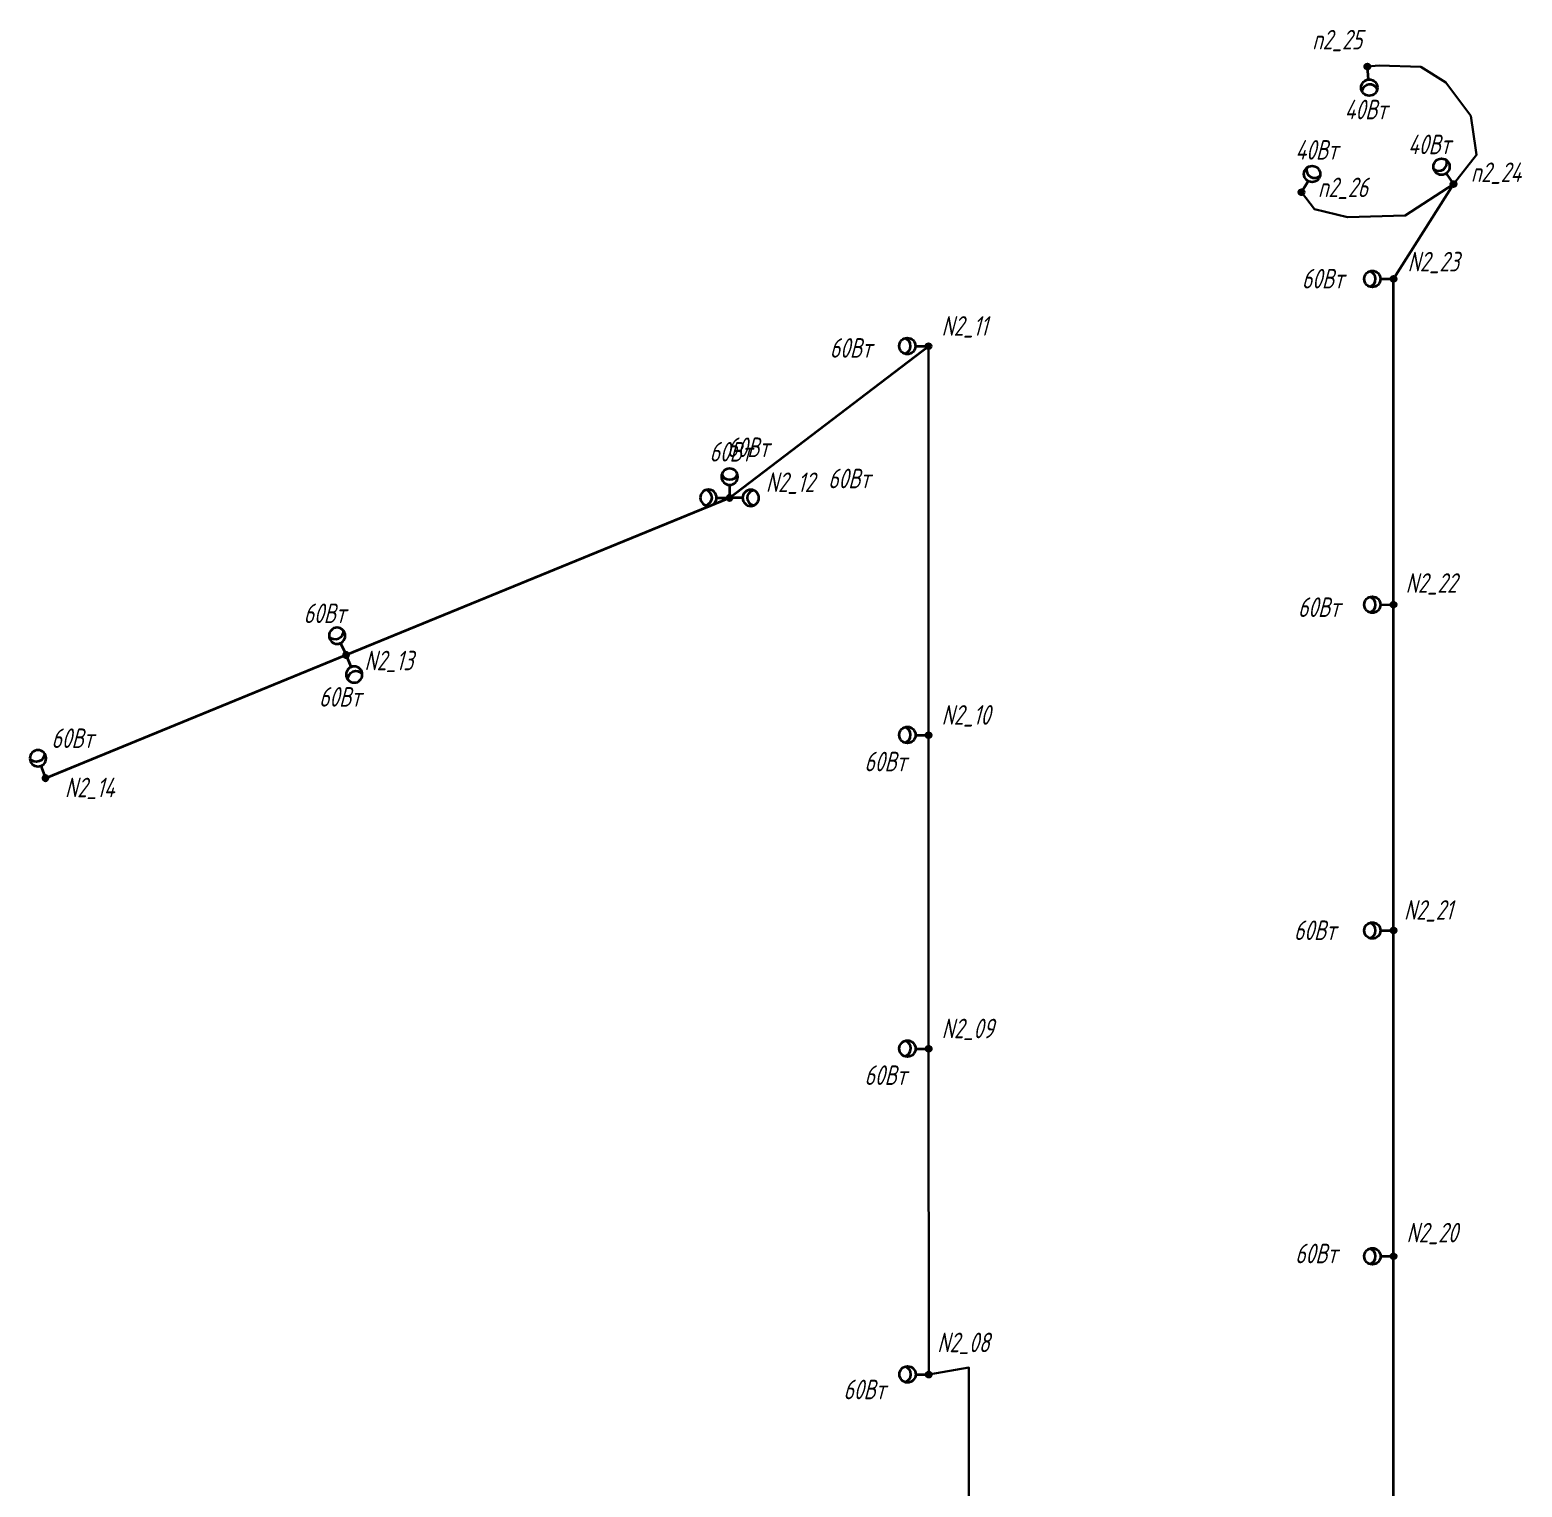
# Model space of a CAD drawing. Header units: millimetres. Extents: x 103153592 to 103552214, y 104936672 to 105182102.
# Drawn here: x 103345475 to 103460041, y 105070277 to 105182102 of the extents above; entities that cross this region are included whole.
import ezdxf

# ---------------------------------------------------------------- set-up
doc = ezdxf.new("R2010")
doc.units = ezdxf.units.MM
for name, color, linetype, lineweight in [('ЭО_Воздушная линия', 10, 'Continuous', 35), ('ЭО_Кабельная линия', 3, 'ID_N', 30), ('ЭО_Пл_Опора', 10, 'Continuous', 35), ('ЭО_Пл_Опора_Светильники', 10, 'Continuous', 35), ('ЭО_Пл_Светильники', 10, 'Continuous', 25), ('ЭО_Пл_Светильники_Текст', 10, 'Continuous', 20)]:
    doc.layers.add(name, color=color, linetype=linetype, lineweight=lineweight)
doc.styles.add('ПБГС', font='simplex.shx', dxfattribs={"width": 0.8, "oblique": 15})
doc.linetypes.add('ID_N', pattern='A,0,3,-3,["N",ПБГС,S=1.2,R=0,X=-1,Y=-0.5],-3,6', length=15)

# ---------------------------------------------------------------- blocks, each defined once
blk = doc.blocks.new('промежуточная')
h = blk.add_hatch(color=255)
edge = h.paths.add_edge_path()
edge.add_arc((0, 0), 0.833, 0, 360)
at = {"lineweight": 30}
blk.add_circle((0, 0), 0.833, dxfattribs=at)
blk = doc.blocks.new('*U72')
at = {"layer": 'ЭО_Пл_Светильники'}
blk.add_line((0, 2), (0, 0), dxfattribs=at)
at = {"layer": 'ЭО_Пл_Светильники', "linetype": 'ByBlock', "xscale": 250, "yscale": 250, "zscale": 250}
blk.add_blockref('промежуточная', (0, 0), dxfattribs=at)
at = {"style": 'ПБГС', "oblique": 15, "width": 0.7, "flags": 1}
blk.add_attdef('NAME', (0, -6), '', height=3.5, dxfattribs=at)
at = {"layer": 'ЭО_Пл_Светильники_Текст', "style": 'ПБГС', "oblique": 15, "width": 0.7}
blk.add_attdef('N_PYLON', (1334, 164), '', height=1500, dxfattribs=at)
at = {"layer": 'ЭО_Пл_Светильники_Текст', "style": 'ПБГС', "oblique": 15, "width": 0.7, "flags": 1}
for tag, p in [('TYPE', (0, 0)), ('MANUFACTURER', (0, -12)), ('SPECIFICATION_SECTION', (0, -18)), ('POWER', (0, -24)), ('GROUP', (0, -30))]:
    blk.add_attdef(tag, p, '', height=3.5, dxfattribs=at)
blk = doc.blocks.new('*U85')
at = {"layer": 'ЭО_Пл_Светильники'}
blk.add_line((0, 2), (0, 0), dxfattribs=at)
at = {"layer": 'ЭО_Пл_Светильники', "linetype": 'ByBlock', "xscale": 250, "yscale": 250, "zscale": 250}
blk.add_blockref('промежуточная', (0, 0), dxfattribs=at)
at = {"style": 'ПБГС', "oblique": 15, "width": 0.7, "flags": 1}
blk.add_attdef('NAME', (0, -6), '', height=3.5, dxfattribs=at)
at = {"layer": 'ЭО_Пл_Светильники_Текст', "style": 'ПБГС', "oblique": 15, "width": 0.7}
blk.add_attdef('N_PYLON', (657, 1719), '', height=1500, dxfattribs=at)
at = {"layer": 'ЭО_Пл_Светильники_Текст', "style": 'ПБГС', "oblique": 15, "width": 0.7, "flags": 1}
for tag, p in [('TYPE', (0, 0)), ('MANUFACTURER', (0, -12)), ('SPECIFICATION_SECTION', (0, -18)), ('POWER', (0, -24)), ('GROUP', (0, -30))]:
    blk.add_attdef(tag, p, '', height=3.5, dxfattribs=at)
blk = doc.blocks.new('*U60')
at = {"layer": 'ЭО_Пл_Светильники'}
blk.add_line((0, 2), (0, 0), dxfattribs=at)
at = {"layer": 'ЭО_Пл_Светильники', "linetype": 'ByBlock', "xscale": 250, "yscale": 250, "zscale": 250}
blk.add_blockref('промежуточная', (0, 0), dxfattribs=at)
at = {"style": 'ПБГС', "oblique": 15, "width": 0.7, "flags": 1}
blk.add_attdef('NAME', (0, -6), '', height=3.5, dxfattribs=at)
at = {"layer": 'ЭО_Пл_Светильники_Текст', "style": 'ПБГС', "oblique": 15, "width": 0.7, "flags": 1}
for tag, p in [('TYPE', (0, 0)), ('MANUFACTURER', (0, -12)), ('SPECIFICATION_SECTION', (0, -18)), ('POWER', (0, -24)), ('GROUP', (0, -30))]:
    blk.add_attdef(tag, p, '', height=3.5, dxfattribs=at)
at = {"layer": 'ЭО_Пл_Светильники_Текст', "style": 'ПБГС', "oblique": 15, "width": 0.7}
blk.add_attdef('N_PYLON', (1495, -1472), '', height=1500, dxfattribs=at)
blk = doc.blocks.new('*U61')
at = {"layer": 'ЭО_Пл_Светильники'}
blk.add_line((0, 2), (0, 0), dxfattribs=at)
at = {"layer": 'ЭО_Пл_Светильники', "linetype": 'ByBlock', "xscale": 250, "yscale": 250, "zscale": 250}
blk.add_blockref('промежуточная', (0, 0), dxfattribs=at)
at = {"style": 'ПБГС', "oblique": 15, "width": 0.7, "flags": 1}
blk.add_attdef('NAME', (0, -6), '', height=3.5, dxfattribs=at)
at = {"layer": 'ЭО_Пл_Светильники_Текст', "style": 'ПБГС', "oblique": 15, "width": 0.7, "flags": 1}
for tag, p in [('TYPE', (0, 0)), ('MANUFACTURER', (0, -12)), ('SPECIFICATION_SECTION', (0, -18)), ('POWER', (0, -24)), ('GROUP', (0, -30))]:
    blk.add_attdef(tag, p, '', height=3.5, dxfattribs=at)
at = {"layer": 'ЭО_Пл_Светильники_Текст', "style": 'ПБГС', "oblique": 15, "width": 0.7}
blk.add_attdef('N_PYLON', (1405, -1176), '', height=1500, dxfattribs=at)
blk = doc.blocks.new('*U100')
at = {"layer": 'ЭО_Пл_Светильники'}
blk.add_line((0, 2), (0, 0), dxfattribs=at)
at = {"layer": 'ЭО_Пл_Светильники', "linetype": 'ByBlock', "xscale": 250, "yscale": 250, "zscale": 250}
blk.add_blockref('промежуточная', (0, 0), dxfattribs=at)
at = {"style": 'ПБГС', "oblique": 15, "width": 0.7, "flags": 1}
blk.add_attdef('NAME', (0, -6), '', height=3.5, dxfattribs=at)
at = {"layer": 'ЭО_Пл_Светильники_Текст', "style": 'ПБГС', "oblique": 15, "width": 0.7}
blk.add_attdef('N_PYLON', (2780, 449), '', height=1500, dxfattribs=at)
at = {"layer": 'ЭО_Пл_Светильники_Текст', "style": 'ПБГС', "oblique": 15, "width": 0.7, "flags": 1}
for tag, p in [('TYPE', (0, 0)), ('MANUFACTURER', (0, -12)), ('SPECIFICATION_SECTION', (0, -18)), ('POWER', (0, -24)), ('GROUP', (0, -30))]:
    blk.add_attdef(tag, p, '', height=3.5, dxfattribs=at)
blk = doc.blocks.new('*U101')
at = {"layer": 'ЭО_Пл_Светильники'}
blk.add_line((0, 2), (0, 0), dxfattribs=at)
at = {"layer": 'ЭО_Пл_Светильники', "linetype": 'ByBlock', "xscale": 250, "yscale": 250, "zscale": 250}
blk.add_blockref('промежуточная', (0, 0), dxfattribs=at)
at = {"style": 'ПБГС', "oblique": 15, "width": 0.7, "flags": 1}
blk.add_attdef('NAME', (0, -6), '', height=3.5, dxfattribs=at)
at = {"layer": 'ЭО_Пл_Светильники_Текст', "style": 'ПБГС', "oblique": 15, "width": 0.7}
blk.add_attdef('N_PYLON', (1000, 808), '', height=1500, dxfattribs=at)
at = {"layer": 'ЭО_Пл_Светильники_Текст', "style": 'ПБГС', "oblique": 15, "width": 0.7, "flags": 1}
for tag, p in [('TYPE', (0, 0)), ('MANUFACTURER', (0, -12)), ('SPECIFICATION_SECTION', (0, -18)), ('POWER', (0, -24)), ('GROUP', (0, -30))]:
    blk.add_attdef(tag, p, '', height=3.5, dxfattribs=at)
blk = doc.blocks.new('*U51')
at = {"layer": 'ЭО_Пл_Светильники'}
blk.add_line((0, 2), (0, 0), dxfattribs=at)
at = {"layer": 'ЭО_Пл_Светильники', "linetype": 'ByBlock', "xscale": 250, "yscale": 250, "zscale": 250}
blk.add_blockref('промежуточная', (0, 0), dxfattribs=at)
at = {"style": 'ПБГС', "oblique": 15, "width": 0.7, "flags": 1}
blk.add_attdef('NAME', (0, -6), '', height=3.5, dxfattribs=at)
at = {"layer": 'ЭО_Пл_Светильники_Текст', "style": 'ПБГС', "oblique": 15, "width": 0.7}
blk.add_attdef('N_PYLON', (995, 1064), '', height=1500, dxfattribs=at)
at = {"layer": 'ЭО_Пл_Светильники_Текст', "style": 'ПБГС', "oblique": 15, "width": 0.7, "flags": 1}
for tag, p in [('TYPE', (0, 0)), ('MANUFACTURER', (0, -12)), ('SPECIFICATION_SECTION', (0, -18)), ('POWER', (0, -24)), ('GROUP', (0, -30))]:
    blk.add_attdef(tag, p, '', height=3.5, dxfattribs=at)
blk = doc.blocks.new('*U52')
at = {"layer": 'ЭО_Пл_Светильники'}
blk.add_line((0, 2), (0, 0), dxfattribs=at)
at = {"layer": 'ЭО_Пл_Светильники', "linetype": 'ByBlock', "xscale": 250, "yscale": 250, "zscale": 250}
blk.add_blockref('промежуточная', (0, 0), dxfattribs=at)
at = {"style": 'ПБГС', "oblique": 15, "width": 0.7, "flags": 1}
blk.add_attdef('NAME', (0, -6), '', height=3.5, dxfattribs=at)
at = {"layer": 'ЭО_Пл_Светильники_Текст', "style": 'ПБГС', "oblique": 15, "width": 0.7}
blk.add_attdef('N_PYLON', (804, 826), '', height=1500, dxfattribs=at)
at = {"layer": 'ЭО_Пл_Светильники_Текст', "style": 'ПБГС', "oblique": 15, "width": 0.7, "flags": 1}
for tag, p in [('TYPE', (0, 0)), ('MANUFACTURER', (0, -12)), ('SPECIFICATION_SECTION', (0, -18)), ('POWER', (0, -24)), ('GROUP', (0, -30))]:
    blk.add_attdef(tag, p, '', height=3.5, dxfattribs=at)
blk = doc.blocks.new('*U53')
at = {"layer": 'ЭО_Пл_Светильники'}
blk.add_line((0, 2), (0, 0), dxfattribs=at)
at = {"layer": 'ЭО_Пл_Светильники', "linetype": 'ByBlock', "xscale": 250, "yscale": 250, "zscale": 250}
blk.add_blockref('промежуточная', (0, 0), dxfattribs=at)
at = {"style": 'ПБГС', "oblique": 15, "width": 0.7, "flags": 1}
blk.add_attdef('NAME', (0, -6), '', height=3.5, dxfattribs=at)
at = {"layer": 'ЭО_Пл_Светильники_Текст', "style": 'ПБГС', "oblique": 15, "width": 0.7}
blk.add_attdef('N_PYLON', (930, 910), '', height=1500, dxfattribs=at)
at = {"layer": 'ЭО_Пл_Светильники_Текст', "style": 'ПБГС', "oblique": 15, "width": 0.7, "flags": 1}
for tag, p in [('TYPE', (0, 0)), ('MANUFACTURER', (0, -12)), ('SPECIFICATION_SECTION', (0, -18)), ('POWER', (0, -24)), ('GROUP', (0, -30))]:
    blk.add_attdef(tag, p, '', height=3.5, dxfattribs=at)
blk = doc.blocks.new('*U56')
at = {"layer": 'ЭО_Пл_Светильники'}
blk.add_line((0, 2), (0, 0), dxfattribs=at)
at = {"layer": 'ЭО_Пл_Светильники', "linetype": 'ByBlock', "xscale": 250, "yscale": 250, "zscale": 250}
blk.add_blockref('промежуточная', (0, 0), dxfattribs=at)
at = {"style": 'ПБГС', "oblique": 15, "width": 0.7, "flags": 1}
blk.add_attdef('NAME', (0, -6), '', height=3.5, dxfattribs=at)
at = {"layer": 'ЭО_Пл_Светильники_Текст', "style": 'ПБГС', "oblique": 15, "width": 0.7}
blk.add_attdef('N_PYLON', (1084, 572), '', height=1500, dxfattribs=at)
at = {"layer": 'ЭО_Пл_Светильники_Текст', "style": 'ПБГС', "oblique": 15, "width": 0.7, "flags": 1}
for tag, p in [('TYPE', (0, 0)), ('MANUFACTURER', (0, -12)), ('SPECIFICATION_SECTION', (0, -18)), ('POWER', (0, -24)), ('GROUP', (0, -30))]:
    blk.add_attdef(tag, p, '', height=3.5, dxfattribs=at)
blk = doc.blocks.new('*U75')
at = {"layer": 'ЭО_Пл_Светильники'}
blk.add_line((0, 2), (0, 0), dxfattribs=at)
at = {"layer": 'ЭО_Пл_Светильники', "linetype": 'ByBlock', "xscale": 250, "yscale": 250, "zscale": 250}
blk.add_blockref('промежуточная', (0, 0), dxfattribs=at)
at = {"style": 'ПБГС', "oblique": 15, "width": 0.7, "flags": 1}
blk.add_attdef('NAME', (0, -6), '', height=3.5, dxfattribs=at)
at = {"layer": 'ЭО_Пл_Светильники_Текст', "style": 'ПБГС', "oblique": 15, "width": 0.7}
blk.add_attdef('N_PYLON', (-4226, 1315), '', height=1500, dxfattribs=at)
at = {"layer": 'ЭО_Пл_Светильники_Текст', "style": 'ПБГС', "oblique": 15, "width": 0.7, "flags": 1}
for tag, p in [('TYPE', (0, 0)), ('MANUFACTURER', (0, -12)), ('SPECIFICATION_SECTION', (0, -18)), ('POWER', (0, -24)), ('GROUP', (0, -30))]:
    blk.add_attdef(tag, p, '', height=3.5, dxfattribs=at)
blk = doc.blocks.new('*U76')
at = {"layer": 'ЭО_Пл_Светильники'}
blk.add_line((0, 2), (0, 0), dxfattribs=at)
at = {"layer": 'ЭО_Пл_Светильники', "linetype": 'ByBlock', "xscale": 250, "yscale": 250, "zscale": 250}
blk.add_blockref('промежуточная', (0, 0), dxfattribs=at)
at = {"style": 'ПБГС', "oblique": 15, "width": 0.7, "flags": 1}
blk.add_attdef('NAME', (0, -6), '', height=3.5, dxfattribs=at)
at = {"layer": 'ЭО_Пл_Светильники_Текст', "style": 'ПБГС', "oblique": 15, "width": 0.7, "flags": 1}
for tag, p in [('TYPE', (0, 0)), ('MANUFACTURER', (0, -12)), ('SPECIFICATION_SECTION', (0, -18)), ('POWER', (0, -24)), ('GROUP', (0, -30))]:
    blk.add_attdef(tag, p, '', height=3.5, dxfattribs=at)
at = {"layer": 'ЭО_Пл_Светильники_Текст', "style": 'ПБГС', "oblique": 15, "width": 0.7}
blk.add_attdef('N_PYLON', (1274, -377), '', height=1500, dxfattribs=at)
blk = doc.blocks.new('*U9')
at = {"layer": 'ЭО_Пл_Опора_Светильники'}
h = blk.add_hatch(color=256, dxfattribs=at)
h.dxf.hatch_style = 1
h.paths.add_polyline_path([(-186, 70, 1), (186, -70, 1)])
blk.add_line((-352, -936), (0, 0), dxfattribs=at)
for centre, radius in [((0, 0), 199), ((-572, -1521), 625)]:
    blk.add_circle(centre, radius, dxfattribs=at)
blk.add_arc((-703, -1872), 625, 356.86575, 141.95054, dxfattribs=at)
at = {"style": 'ПБГС', "oblique": 15, "width": 0.7, "flags": 1}
for tag, p, height in [('TYPE', (-1704, -2539), 525000), ('NAME', (0, -3506), 875), ('MANUFACTURER', (0, -5006), 875), ('SPECIFICATION_SECTION', (0, -6506), 875), ('GROUP', (0, -9506), 875)]:
    blk.add_attdef(tag, p, '', height=height, dxfattribs=at)
at = {"layer": 'ЭО_Пл_Светильники_Текст', "style": 'ПБГС', "oblique": 15, "width": 0.7}
blk.add_attdef('POWER', (456, -2309), '', height=1500, dxfattribs=at)
blk = doc.blocks.new('*U8')
at = {"layer": 'ЭО_Пл_Опора_Светильники'}
h = blk.add_hatch(color=256, dxfattribs=at)
h.dxf.hatch_style = 1
h.paths.add_polyline_path([(-180, 84, 1), (180, -84, 1)])
blk.add_line((-422, -907), (0, 0), dxfattribs=at)
for centre, radius in [((0, 0), 199), ((-685, -1474), 625)]:
    blk.add_circle(centre, radius, dxfattribs=at)
blk.add_arc((-843, -1814), 625, 352.52105, 137.60584, dxfattribs=at)
at = {"style": 'ПБГС', "oblique": 15, "width": 0.7, "flags": 1}
for tag, p, height in [('TYPE', (-1704, -2539), 525000), ('NAME', (0, -3506), 875), ('MANUFACTURER', (0, -5006), 875), ('SPECIFICATION_SECTION', (0, -6506), 875), ('GROUP', (0, -9506), 875)]:
    blk.add_attdef(tag, p, '', height=height, dxfattribs=at)
at = {"layer": 'ЭО_Пл_Светильники_Текст', "style": 'ПБГС', "oblique": 15, "width": 0.7}
blk.add_attdef('POWER', (-3265, -2448), '', height=1500, dxfattribs=at)
blk = doc.blocks.new('*U54')
at = {"layer": 'ЭО_Пл_Опора_Светильники'}
h = blk.add_hatch(color=256, dxfattribs=at)
h.dxf.hatch_style = 1
h.paths.add_polyline_path([(199, 0, 1), (-199, 0, 1)])
blk.add_line((0, 1000), (0, 0), dxfattribs=at)
for centre, radius in [((0, 1625), 625), ((0, 0), 199)]:
    blk.add_circle(centre, radius, dxfattribs=at)
blk.add_arc((0, 2000), 625, 197.4576, 342.5424, dxfattribs=at)
at = {"style": 'ПБГС', "oblique": 15, "width": 0.7, "flags": 1}
for tag, p, height in [('TYPE', (-1704, -2539), 525000), ('NAME', (0, -3506), 875), ('MANUFACTURER', (0, -5006), 875), ('SPECIFICATION_SECTION', (0, -6506), 875), ('GROUP', (0, -9506), 875)]:
    blk.add_attdef(tag, p, '', height=height, dxfattribs=at)
at = {"layer": 'ЭО_Пл_Светильники_Текст', "style": 'ПБГС', "oblique": 15, "width": 0.7}
blk.add_attdef('POWER', (195, 3133), '', height=1500, dxfattribs=at)
blk = doc.blocks.new('*U55')
at = {"layer": 'ЭО_Пл_Опора_Светильники'}
h = blk.add_hatch(color=256, dxfattribs=at)
h.dxf.hatch_style = 1
h.paths.add_polyline_path([(0, 199, 1), (0, -199, 1)])
blk.add_line((-1000, 0), (0, 0), dxfattribs=at)
for centre, radius in [((-1625, 0), 625), ((0, 0), 199)]:
    blk.add_circle(centre, radius, dxfattribs=at)
blk.add_arc((-2000, 0), 625, 287.4576, 72.5424, dxfattribs=at)
at = {"style": 'ПБГС', "oblique": 15, "width": 0.7, "flags": 1}
for tag, p, height in [('TYPE', (-1704, -2539), 525000), ('NAME', (0, -3506), 875), ('MANUFACTURER', (0, -5006), 875), ('SPECIFICATION_SECTION', (0, -6506), 875), ('GROUP', (0, -9506), 875)]:
    blk.add_attdef(tag, p, '', height=height, dxfattribs=at)
at = {"layer": 'ЭО_Пл_Светильники_Текст', "style": 'ПБГС', "oblique": 15, "width": 0.7}
blk.add_attdef('POWER', (-7560, 737), '', height=1500, dxfattribs=at)
blk = doc.blocks.new('*U106')
at = {"layer": 'ЭО_Пл_Опора_Светильники'}
h = blk.add_hatch(color=256, dxfattribs=at)
h.dxf.hatch_style = 1
h.paths.add_polyline_path([(0, 199, 1), (0, -199, 1)])
blk.add_line((-1000, -1), (0, 0), dxfattribs=at)
for centre, radius in [((-1625, -2), 625), ((0, 0), 199)]:
    blk.add_circle(centre, radius, dxfattribs=at)
blk.add_arc((-2000, -2), 625, 287.51889, 72.60368, dxfattribs=at)
at = {"style": 'ПБГС', "oblique": 15, "width": 0.7, "flags": 1}
for tag, p, height in [('TYPE', (-1704, -2539), 525000), ('NAME', (0, -3506), 875), ('MANUFACTURER', (0, -5006), 875), ('SPECIFICATION_SECTION', (0, -6506), 875), ('GROUP', (0, -9506), 875)]:
    blk.add_attdef(tag, p, '', height=height, dxfattribs=at)
at = {"layer": 'ЭО_Пл_Светильники_Текст', "style": 'ПБГС', "oblique": 15, "width": 0.7}
blk.add_attdef('POWER', (-7556, -537), '', height=1500, dxfattribs=at)
blk = doc.blocks.new('*U107')
at = {"layer": 'ЭО_Пл_Опора_Светильники'}
h = blk.add_hatch(color=256, dxfattribs=at)
h.dxf.hatch_style = 1
h.paths.add_polyline_path([(0, 199, 1), (0, -199, 1)])
blk.add_line((-1000, -2), (0, 0), dxfattribs=at)
for centre, radius in [((-1625, -4), 625), ((0, 0), 199)]:
    blk.add_circle(centre, radius, dxfattribs=at)
blk.add_arc((-2000, -5), 625, 287.59039, 72.67518, dxfattribs=at)
at = {"style": 'ПБГС', "oblique": 15, "width": 0.7, "flags": 1}
for tag, p, height in [('TYPE', (-1704, -2539), 525000), ('NAME', (0, -3506), 875), ('MANUFACTURER', (0, -5006), 875), ('SPECIFICATION_SECTION', (0, -6506), 875), ('GROUP', (0, -9506), 875)]:
    blk.add_attdef(tag, p, '', height=height, dxfattribs=at)
at = {"layer": 'ЭО_Пл_Светильники_Текст', "style": 'ПБГС', "oblique": 15, "width": 0.7}
blk.add_attdef('POWER', (-7653, -735), '', height=1500, dxfattribs=at)
blk = doc.blocks.new('*U111')
at = {"layer": 'ЭО_Пл_Опора_Светильники'}
h = blk.add_hatch(color=256, dxfattribs=at)
h.dxf.hatch_style = 1
h.paths.add_polyline_path([(0, 199, 1), (0, -199, 1)])
blk.add_line((-1000, -1), (0, 0), dxfattribs=at)
for centre, radius in [((-1625, -2), 625), ((0, 0), 199)]:
    blk.add_circle(centre, radius, dxfattribs=at)
blk.add_arc((-2000, -2), 625, 287.51099, 72.59578, dxfattribs=at)
at = {"style": 'ПБГС', "oblique": 15, "width": 0.7, "flags": 1}
for tag, p, height in [('TYPE', (-1704, -2539), 525000), ('NAME', (0, -3506), 875), ('MANUFACTURER', (0, -5006), 875), ('SPECIFICATION_SECTION', (0, -6506), 875), ('GROUP', (0, -9506), 875)]:
    blk.add_attdef(tag, p, '', height=height, dxfattribs=at)
at = {"layer": 'ЭО_Пл_Светильники_Текст', "style": 'ПБГС', "oblique": 15, "width": 0.7}
blk.add_attdef('POWER', (-7343, -944), '', height=1500, dxfattribs=at)
blk = doc.blocks.new('*U112')
at = {"layer": 'ЭО_Пл_Опора_Светильники'}
h = blk.add_hatch(color=256, dxfattribs=at)
h.dxf.hatch_style = 1
h.paths.add_polyline_path([(-1, 199, 1), (1, -199, 1)])
blk.add_line((-1000, -5), (0, 0), dxfattribs=at)
for centre, radius in [((-1625, -8), 625), ((0, 0), 199)]:
    blk.add_circle(centre, radius, dxfattribs=at)
blk.add_arc((-2000, -10), 625, 287.73732, 72.82211, dxfattribs=at)
at = {"style": 'ПБГС', "oblique": 15, "width": 0.7, "flags": 1}
for tag, p, height in [('TYPE', (-1704, -2539), 525000), ('NAME', (0, -3506), 875), ('MANUFACTURER', (0, -5006), 875), ('SPECIFICATION_SECTION', (0, -6506), 875), ('GROUP', (0, -9506), 875)]:
    blk.add_attdef(tag, p, '', height=height, dxfattribs=at)
at = {"layer": 'ЭО_Пл_Светильники_Текст', "style": 'ПБГС', "oblique": 15, "width": 0.7}
blk.add_attdef('POWER', (-7042, -735), '', height=1500, dxfattribs=at)
blk = doc.blocks.new('*U113')
at = {"layer": 'ЭО_Пл_Опора_Светильники'}
h = blk.add_hatch(color=256, dxfattribs=at)
h.dxf.hatch_style = 1
h.paths.add_polyline_path([(184, -76, 1), (-184, 76, 1)])
blk.add_line((382, 924), (0, 0), dxfattribs=at)
for centre, radius in [((621, 1502), 625), ((0, 0), 199)]:
    blk.add_circle(centre, radius, dxfattribs=at)
blk.add_arc((765, 1848), 625, 174.97989, 320.06469, dxfattribs=at)
at = {"style": 'ПБГС', "oblique": 15, "width": 0.7, "flags": 1}
for tag, p, height in [('TYPE', (-1704, -2539), 525000), ('NAME', (0, -3506), 875), ('MANUFACTURER', (0, -5006), 875), ('SPECIFICATION_SECTION', (0, -6506), 875), ('GROUP', (0, -9506), 875)]:
    blk.add_attdef(tag, p, '', height=height, dxfattribs=at)
at = {"layer": 'ЭО_Пл_Светильники_Текст', "style": 'ПБГС', "oblique": 15, "width": 0.7}
blk.add_attdef('POWER', (-2078, 3967), '', height=1500, dxfattribs=at)
blk = doc.blocks.new('*U37')
at = {"layer": 'ЭО_Пл_Опора_Светильники'}
h = blk.add_hatch(color=256, dxfattribs=at)
h.dxf.hatch_style = 1
h.paths.add_polyline_path([(2, -199, 1), (-2, 199, 1)])
blk.add_line((1000, 8), (0, 0), dxfattribs=at)
for centre, radius in [((0, 0), 199), ((1625, 13), 625)]:
    blk.add_circle(centre, radius, dxfattribs=at)
blk.add_arc((2000, 16), 625, 107.90848, 252.99327, dxfattribs=at)
at = {"style": 'ПБГС', "oblique": 15, "width": 0.7, "flags": 1}
for tag, p, height in [('TYPE', (-1704, -2539), 525000), ('NAME', (0, -3506), 875), ('MANUFACTURER', (0, -5006), 875), ('SPECIFICATION_SECTION', (0, -6506), 875), ('GROUP', (0, -9506), 875)]:
    blk.add_attdef(tag, p, '', height=height, dxfattribs=at)
at = {"layer": 'ЭО_Пл_Светильники_Текст', "style": 'ПБГС', "oblique": 15, "width": 0.7}
blk.add_attdef('POWER', (1548, 2788), '', height=1500, dxfattribs=at)
blk = doc.blocks.new('*U124')
at = {"layer": 'ЭО_Пл_Опора_Светильники'}
h = blk.add_hatch(color=256, dxfattribs=at)
h.dxf.hatch_style = 1
h.paths.add_polyline_path([(2, 199, 1), (-2, -199, 1)])
blk.add_line((-1000, 11), (0, 0), dxfattribs=at)
for centre, radius in [((-1625, 18), 625), ((0, 0), 199)]:
    blk.add_circle(centre, radius, dxfattribs=at)
blk.add_arc((-2000, 22), 625, 286.8307, 71.9155, dxfattribs=at)
at = {"style": 'ПБГС', "oblique": 15, "width": 0.7, "flags": 1}
for tag, p, height in [('TYPE', (-1704, -2539), 525000), ('NAME', (0, -3506), 875), ('MANUFACTURER', (0, -5006), 875), ('SPECIFICATION_SECTION', (0, -6506), 875), ('GROUP', (0, -9506), 875)]:
    blk.add_attdef(tag, p, '', height=height, dxfattribs=at)
at = {"layer": 'ЭО_Пл_Светильники_Текст', "style": 'ПБГС', "oblique": 15, "width": 0.7}
blk.add_attdef('POWER', (-6552, -1890), '', height=1500, dxfattribs=at)
blk = doc.blocks.new('*U19')
at = {"layer": 'ЭО_Пл_Опора_Светильники'}
h = blk.add_hatch(color=256, dxfattribs=at)
h.dxf.hatch_style = 1
h.paths.add_polyline_path([(2, 199, 1), (-2, -199, 1)])
blk.add_line((-1000, 11), (0, 0), dxfattribs=at)
for centre, radius in [((-1625, 18), 625), ((0, 0), 199)]:
    blk.add_circle(centre, radius, dxfattribs=at)
blk.add_arc((-2000, 22), 625, 286.8307, 71.9155, dxfattribs=at)
at = {"style": 'ПБГС', "oblique": 15, "width": 0.7, "flags": 1}
for tag, p, height in [('TYPE', (-1704, -2539), 525000), ('NAME', (0, -3506), 875), ('MANUFACTURER', (0, -5006), 875), ('SPECIFICATION_SECTION', (0, -6506), 875), ('GROUP', (0, -9506), 875)]:
    blk.add_attdef(tag, p, '', height=height, dxfattribs=at)
at = {"layer": 'ЭО_Пл_Светильники_Текст', "style": 'ПБГС', "oblique": 15, "width": 0.7}
blk.add_attdef('POWER', (-4932, -2772), '', height=1500, dxfattribs=at)
blk = doc.blocks.new('*U125')
at = {"layer": 'ЭО_Пл_Опора_Светильники'}
h = blk.add_hatch(color=256, dxfattribs=at)
h.dxf.hatch_style = 1
h.paths.add_polyline_path([(2, 199, 1), (-2, -199, 1)])
blk.add_line((-1000, 11), (0, 0), dxfattribs=at)
for centre, radius in [((-1625, 18), 625), ((0, 0), 199)]:
    blk.add_circle(centre, radius, dxfattribs=at)
blk.add_arc((-2000, 22), 625, 286.8307, 71.9155, dxfattribs=at)
at = {"style": 'ПБГС', "oblique": 15, "width": 0.7, "flags": 1}
for tag, p, height in [('TYPE', (-1704, -2539), 525000), ('NAME', (0, -3506), 875), ('MANUFACTURER', (0, -5006), 875), ('SPECIFICATION_SECTION', (0, -6506), 875), ('GROUP', (0, -9506), 875)]:
    blk.add_attdef(tag, p, '', height=height, dxfattribs=at)
at = {"layer": 'ЭО_Пл_Светильники_Текст', "style": 'ПБГС', "oblique": 15, "width": 0.7}
blk.add_attdef('POWER', (-7583, -878), '', height=1500, dxfattribs=at)
blk = doc.blocks.new('*U96')
at = {"layer": 'ЭО_Пл_Опора_Светильники'}
h = blk.add_hatch(color=256, dxfattribs=at)
h.dxf.hatch_style = 1
h.paths.add_polyline_path([(-198, -18, 1), (198, 18, 1)])
blk.add_line((90, -996), (0, 0), dxfattribs=at)
for centre, radius in [((0, 0), 199), ((147, -1618), 625)]:
    blk.add_circle(centre, radius, dxfattribs=at)
blk.add_arc((181, -1992), 625, 22.64707, 167.73187, dxfattribs=at)
at = {"style": 'ПБГС', "oblique": 15, "width": 0.7, "flags": 1}
for tag, p, height in [('TYPE', (-1704, -2539), 525000), ('NAME', (0, -3506), 875), ('MANUFACTURER', (0, -5006), 875), ('SPECIFICATION_SECTION', (0, -6506), 875), ('GROUP', (0, -9506), 875)]:
    blk.add_attdef(tag, p, '', height=height, dxfattribs=at)
at = {"layer": 'ЭО_Пл_Светильники_Текст', "style": 'ПБГС', "oblique": 15, "width": 0.7}
blk.add_attdef('POWER', (-1746, -4048), '', height=1500, dxfattribs=at)
blk = doc.blocks.new('*U97')
at = {"layer": 'ЭО_Пл_Опора_Светильники'}
h = blk.add_hatch(color=256, dxfattribs=at)
h.dxf.hatch_style = 1
h.paths.add_polyline_path([(164, 113, 1), (-164, -113, 1)])
blk.add_line((-569, 823), (0, 0), dxfattribs=at)
for centre, radius in [((-924, 1337), 625), ((0, 0), 199)]:
    blk.add_circle(centre, radius, dxfattribs=at)
blk.add_arc((-1137, 1645), 625, 232.11612, 17.20091, dxfattribs=at)
at = {"style": 'ПБГС', "oblique": 15, "width": 0.7, "flags": 1}
for tag, p, height in [('TYPE', (-1704, -2539), 525000), ('NAME', (0, -3506), 875), ('MANUFACTURER', (0, -5006), 875), ('SPECIFICATION_SECTION', (0, -6506), 875), ('GROUP', (0, -9506), 875)]:
    blk.add_attdef(tag, p, '', height=height, dxfattribs=at)
at = {"layer": 'ЭО_Пл_Светильники_Текст', "style": 'ПБГС', "oblique": 15, "width": 0.7}
blk.add_attdef('POWER', (-3493, 2297), '', height=1500, dxfattribs=at)
blk = doc.blocks.new('*U103')
at = {"layer": 'ЭО_Пл_Опора_Светильники'}
h = blk.add_hatch(color=256, dxfattribs=at)
h.dxf.hatch_style = 1
h.paths.add_polyline_path([(172, -101, 1), (-172, 101, 1)])
blk.add_line((506, 862), (0, 0), dxfattribs=at)
for centre, radius in [((823, 1401), 625), ((0, 0), 199)]:
    blk.add_circle(centre, radius, dxfattribs=at)
blk.add_arc((1013, 1725), 625, 167.03814, 312.12293, dxfattribs=at)
at = {"style": 'ПБГС', "oblique": 15, "width": 0.7, "flags": 1}
for tag, p, height in [('TYPE', (-1704, -2539), 525000), ('NAME', (0, -3506), 875), ('MANUFACTURER', (0, -5006), 875), ('SPECIFICATION_SECTION', (0, -6506), 875), ('GROUP', (0, -9506), 875)]:
    blk.add_attdef(tag, p, '', height=height, dxfattribs=at)
at = {"layer": 'ЭО_Пл_Светильники_Текст', "style": 'ПБГС', "oblique": 15, "width": 0.7}
blk.add_attdef('POWER', (-463, 2501), '', height=1500, dxfattribs=at)

msp = doc.modelspace()

# ---------------------------------------------------------------- linework, layer by layer
at = {"layer": 'ЭО_Воздушная линия'}
for p, q in [((103450164, 105137997), (103450164, 105162994)), ((103369753, 105134133), (103399198, 105146188)), ((103450164, 105112994), (103450164, 105137997)), ((103346672, 105124686), (103369753, 105134133)), ((103450165, 105087997), (103450164, 105112994)), ((103450163, 105062994), (103450165, 105087997))]:
    msp.add_line(p, q, dxfattribs=at)
msp.add_lwpolyline([(103399198, 105146192), (103414465, 105157825)], dxfattribs=at)
at = {"layer": 'ЭО_Кабельная линия', "ltscale": 0.3}
for points in [[(103448156, 105179287), (103449051, 105179355), (103452251, 105179265), (103454171, 105178073), (103456107, 105175496), (103456484, 105172869), (103456536, 105172510), (103454773, 105170262)], [(103454773, 105170262), (103451062, 105167849), (103446638, 105167734), (103444107, 105168334), (103443094, 105169643)], [(103450164, 105162994), (103454773, 105170265)]]:
    msp.add_lwpolyline(points, dxfattribs=at)
at = {"layer": 'ЭО_Кабельная линия'}
for points in [[(103414471, 105127978), (103414465, 105157828)], [(103414476, 105103911), (103414471, 105127981)], [(103414481, 105078911), (103414476, 105103911)], [(103414486, 105054665), (103417566, 105054944), (103417565, 105079445), (103414481, 105078913)]]:
    msp.add_lwpolyline(points, dxfattribs=at)

# ---------------------------------------------------------------- block references
at = {"layer": 'ЭО_Пл_Опора'}
for name, p, values in [('*U75', (103448156, 105179287), {'N_PYLON': 'n2_25'}), ('*U72', (103454773, 105170262), {'N_PYLON': 'n2_24'}), ('*U76', (103443094, 105169641), {'N_PYLON': 'n2_26'}), ('*U56', (103450164, 105162994), {'N_PYLON': 'N2_23'}), ('*U101', (103414465, 105157825), {'N_PYLON': 'N2_11'}), ('*U100', (103399198, 105146189), {'N_PYLON': 'N2_12'}), ('*U53', (103450164, 105137994), {'N_PYLON': 'N2_22'}), ('*U61', (103369753, 105134134), {'N_PYLON': 'N2_13'}), ('*U101', (103414471, 105127978), {'N_PYLON': 'N2_10'}), ('*U60', (103346672, 105124687), {'N_PYLON': 'N2_14'}), ('*U52', (103450164, 105112994), {'N_PYLON': 'N2_21'}), ('*U101', (103414476, 105103913), {'N_PYLON': 'N2_09'}), ('*U51', (103450165, 105087994), {'N_PYLON': 'N2_20'}), ('*U85', (103414481, 105078913), {'N_PYLON': 'N2_08'})]:
    msp.add_blockref(name, p, dxfattribs=at).add_auto_attribs(values)
at = {"layer": 'ЭО_Пл_Светильники'}
for name, p, values in [('*U96', (103448156, 105179287), {'POWER': '40Вт'}), ('*U103', (103443094, 105169641), {'POWER': '40Вт'}), ('*U97', (103454773, 105170265), {'POWER': '40Вт'}), ('*U112', (103450164, 105162994), {'POWER': '60Вт'}), ('*U125', (103414465, 105157822), {'POWER': '60Вт'}), ('*U111', (103450165, 105137994), {'POWER': '60Вт'}), ('*U19', (103414471, 105127978), {'POWER': '60Вт'}), ('*U107', (103450165, 105112994), {'POWER': '60Вт'}), ('*U19', (103414476, 105103911), {'POWER': '60Вт'}), ('*U106', (103450166, 105087994), {'POWER': '60Вт'}), ('*U124', (103414481, 105078911), {'POWER': '60Вт'})]:
    msp.add_blockref(name, p, dxfattribs=at).add_auto_attribs(values)
ref = msp.add_blockref('*U37', (103399198, 105146188), dxfattribs=dict(at, xscale=-1))
ref.add_attrib('POWER', '60Вт', (103397650, 105148977), dxfattribs={"layer": 'ЭО_Пл_Светильники_Текст', "height": 1500, "style": 'ПБГС', "oblique": 15, "width": 0.7})
ref = msp.add_blockref('*U54', (103399198, 105146188), dxfattribs=dict(at, xscale=-1))
ref.add_attrib('POWER', '60Вт', (103399003, 105149321), dxfattribs={"layer": 'ЭО_Пл_Светильники_Текст', "height": 1500, "style": 'ПБГС', "oblique": 15, "width": 0.7})
ref = msp.add_blockref('*U55', (103399198, 105146188), dxfattribs=dict(at, xscale=-1))
ref.add_attrib('POWER', '60Вт', (103406758, 105146925), dxfattribs={"layer": 'ЭО_Пл_Светильники_Текст', "height": 1500, "style": 'ПБГС', "oblique": 15, "width": 0.7})
ref = msp.add_blockref('*U8', (103369753, 105134133), dxfattribs=dict(at, xscale=-1, rotation=180))
ref.add_attrib('POWER', '60Вт', (103366488, 105136581), dxfattribs={"layer": 'ЭО_Пл_Светильники_Текст', "height": 1500, "style": 'ПБГС', "oblique": 15, "width": 0.7})
ref = msp.add_blockref('*U113', (103369753, 105134136), dxfattribs=dict(at, xscale=-1, rotation=180))
ref.add_attrib('POWER', '60Вт', (103367674, 105130169), dxfattribs={"layer": 'ЭО_Пл_Светильники_Текст', "height": 1500, "style": 'ПБГС', "oblique": 15, "width": 0.7})
ref = msp.add_blockref('*U9', (103346672, 105124686), dxfattribs=dict(at, xscale=-1, rotation=180))
ref.add_attrib('POWER', '60Вт', (103347127, 105126995), dxfattribs={"layer": 'ЭО_Пл_Светильники_Текст', "height": 1500, "style": 'ПБГС', "oblique": 15, "width": 0.7})

doc.saveas('drawing.dxf')
